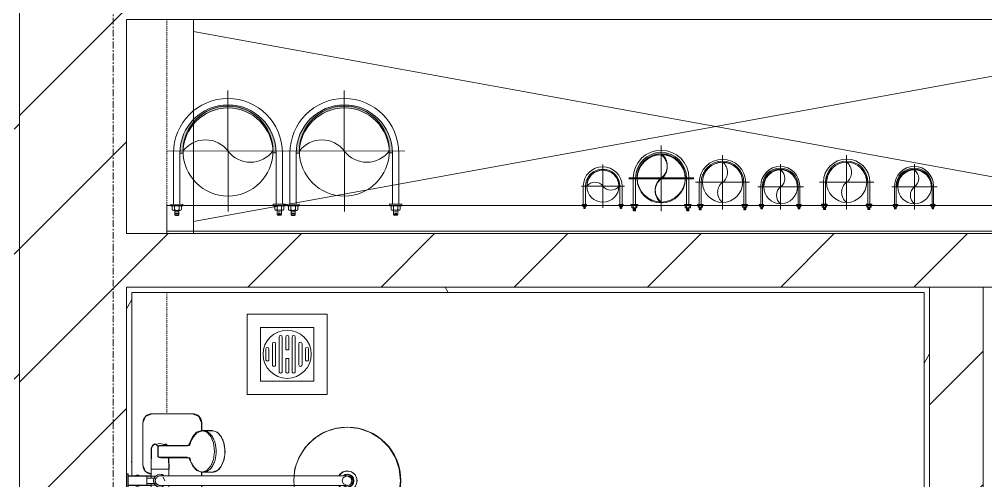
# Model space of a CAD drawing. Header units: millimetres. Extents: x 5359 to 218750, y -16347 to 109893.
# Drawn here: x 83377 to 85183, y 30675 to 31537 of the extents above; entities that cross this region are included whole.
import ezdxf

# ---------------------------------------------------------------- set-up
doc = ezdxf.new("R2010")
doc.units = ezdxf.units.MM
for name, pattern in [('Grid Line', [22.225, 12.7, -3.175, 3.175, -3.175]), ('IMPORT-CENTER _3_', [10.16, 6.35, -1.27, 1.27, -1.27]), ('IMPORT-Overhead', [3.96875, 2.38125, -1.5875])]:
    doc.linetypes.add(name, pattern=pattern)
for name, color, linetype, lineweight in [('0-1', 7, 'Continuous', 5), ('0-2', 9, 'Continuous', 9), ('A-AREA-1', 41, 'IMPORT-Overhead', 9), ('A-WALL-1', 53, 'Continuous', 18), ('A-WALL-2', 9, 'Continuous', 9), ('A-WALL-3', 113, 'Continuous', 18), ('A-WALL-PATT-1', 10, 'Continuous', 9), ('A-WALL-PATT-3', 111, 'Continuous', 9), ('G-IMPT', 8, 'Continuous', 9), ('G-IMPT-1', 8, 'IMPORT-CENTER _3_', 9), ('I-WALL-1', 53, 'Continuous', 18), ('M-EQPM', 50, 'Continuous', 9), ('M-EQPM-1', 9, 'Continuous', 9), ('P-SANR-FIXT', 6, 'Continuous', 9), ('P-SANR-FIXT-1', 9, 'Continuous', 9), ('S-BEAM-1', 9, 'Continuous', 9), ('S-GRID-1', 1, 'Grid Line', 9)]:
    doc.layers.add(name, color=color, linetype=linetype, lineweight=lineweight)
pattern_1 = [(45, (0, 0), (-124.4508, 124.4508), [])]
pattern_2 = [(0, (0, 0), (894.08, 223.52), [73.762, -596.798, 73.762, -596.798, -3576.32]), (0, (0, 0), (894.08, 223.52), [-1341.12, 73.762, -1267.358, 73.762, -596.798, -1564.64]), (0, (0, 0), (894.08, 223.52), [-3352.8, 73.762, -373.278, 73.762, -1043.838]), (120, (335.28, 111.76), (-640.614, 662.536), [73.762, -596.798, 73.762, -4173.118]), (120, (335.28, 111.76), (-640.614, 662.536), [-744.322, -596.798, 73.762, -1267.358, -2235.2]), (120, (335.28, 111.76), (-640.614, 662.536), [-2682.24, 73.762, -596.798, 73.762, -1490.878]), (120, (335.28, 111.76), (-640.614, 662.536), [-3426.562, -373.278, 73.762, -1043.838]), (240, (447.04, 558.8), (-253.466, -886.056), [73.762, -596.798, 73.762, -4173.118]), (240, (447.04, 558.8), (-253.466, -886.056), [-744.322, -596.798, 73.762, -1267.358, -2235.2]), (240, (447.04, 558.8), (-253.466, -886.056), [-2682.24, 73.762, -596.798, 73.762, -1490.878]), (240, (447.04, 558.8), (-253.466, -886.056), [-3426.562, -373.278, 73.762, -1043.838])]

# ---------------------------------------------------------------- blocks, each defined once
blk = doc.blocks.new('NCV_TKTC_KET CAU_rvt-1-TKCS_MB ĐỊNH VỊ CỔNG-HÀNG RÀO')
at = {"layer": 'S-BEAM-1'}
for p, q in [((83702.6, 31350.1), (83702.6, 31536.9)), ((83702.6, 31340.5), (83702.6, 31349.4)), ((83702.6, 31136.9), (83702.6, 31340.5))]:
    blk.add_line(p, q, dxfattribs=at)
blk = doc.blocks.new('93925000_0001 - 93925000_top_dwg_93925000_T-348115-TKCS_MB ĐỊNH VỊ CỔNG-HÀNG RÀO')
at = {"layer": 'P-SANR-FIXT'}
for p, q in [((-29.3, -30.4), (-108, -30.4)), ((29.3, -30.4), (108, -30.4)), ((-125, -47.4), (-125, -123.4)), ((-46.3, -78.4), (-46.3, -46.7)), ((-27.2, -47.1), (-26.1, -47.1)), ((21.5, -45.9), (60.6, -46.7)), ((125, -47.4), (125, -123.4)), ((-9, -412.5), (-9, -62.5)), ((9, -62.5), (9, -412.5)), ((43, -64.7), (43, -117.7)), ((65.8, -117.7), (65.8, -64.7)), ((-27.2, -77.9), (-26.1, -77.9)), ((43, -78.7), (21.5, -79.2)), ((42.7, -117.9), (42.7, -117.9)), ((43.2, -117.6), (43.2, -117.5)), ((65.6, -117.5), (65.6, -117.6)), ((66.1, -117.9), (66.1, -117.9)), ((-108, -140.4), (-9, -140.4)), ((9, -140.4), (16.1, -140.4)), ((15.4, -159.1), (15.8, -143.3)), ((108, -140.4), (92.7, -140.4)), ((93, -143.3), (93.4, -159.1))]:
    blk.add_line(p, q, dxfattribs=at)
at = {"layer": 'P-SANR-FIXT', "flags": 128}
for points in [[(-45.8, -46.1), (-27.2, -46.1), (-27.2, -78.9), (-45.8, -78.9)], [(-26.1, -46), (-26.1, -78.9), (-9, -79)], [(21.5, -47.4), (21.5, -79.1), (9, -79)]]:
    blk.add_lwpolyline(points, dxfattribs=at)
at = {"layer": 'P-SANR-FIXT'}
for centre, radius in [((-36.5, -62.5), 3.95), ((0, -412.5), 100)]:
    blk.add_circle(centre, radius, dxfattribs=at)
for centre, radius, start, end in [((-108, -47.4), 17, 90, 180), ((-29.3, -47.4), 17, 4.7626, 90), ((29.3, -47.4), 17, 90, 175.2374), ((108, -47.4), 17, 360, 90), ((-45.8, -46.6), 0.5, 90, 180), ((0, -62.5), 12, 318.5904, 221.4096), ((0, -62.5), 9, 90, 180.0008), ((0, -62.5), 9, 360, 90), ((59.7, -57.1), 10.5, 38.6491, 85.492), ((45.7, -61.8), 2.59, 155.1929, 175.7071), ((45.9, -61.8), 2.75, 130.8294, 155.1929), ((46.1, -62.1), 3.08, 110.5459, 130.8294), ((54.4, -334.8), 275.9, 88.2683, 91.7343), ((-11.1, -67.1), 76.9, 1.7693, 4.1075), ((65.2, -72.4), 3.46, 323.2522, 79.3541), ((-45.8, -78.4), 0.5, 180, 270), ((-108, -123.4), 17, 180, 270), ((47.7, -153.8), 35.5, 125.4414, 130.0144), ((49.9, -156.8), 39.2, 121.1773, 125.4365), ((50.6, -157.9), 40.5, 119.697, 121.1761), ((51, -158.7), 41.5, 117.0276, 119.7085), ((52.2, -161.1), 44.1, 113.3199, 117.0258), ((51.7, -159.9), 42.8, 109.7779, 113.2977), ((52.5, -162.2), 45.2, 106.1472, 109.7766), ((53.2, -164.5), 47.7, 103.9355, 106.1665), ((39.1, -108.2), 10.4, 284.3956, 285.5116), ((40.8, -114.2), 4.19, 285.5116, 289.9665), ((40.2, -112.5), 6, 289.9665, 292.7061), ((41.4, -115.3), 2.96, 292.7061, 296.5405), ((41.3, -115.1), 3.16, 296.9591, 300.8286), ((41.8, -115.8), 2.26, 300.8286, 305.287), ((42.1, -116.4), 1.64, 305.287, 309.9326), ((42.6, -116.9), 0.906, 309.9326, 315.24), ((66.5, -116.6), 1.39, 229.6335, 235.1234), ((66.3, -116.8), 1.08, 225.1702, 229.6335), ((67.3, -115.4), 2.79, 235.1234, 238.7439), ((67.2, -115.6), 2.6, 238.7439, 243.4573), ((67.8, -114.4), 3.89, 243.9189, 246.8313), ((68.1, -113.8), 4.52, 246.843, 250.4792), ((68.3, -113.2), 5.24, 250.478, 254.0406), ((68.5, -112.7), 5.75, 254.0357, 256.0561), ((55.4, -165.2), 48.4, 73.8659, 76.0481), ((56.2, -162.4), 45.5, 70.241, 73.86), ((57.4, -159.2), 42.1, 66.6693, 70.2637), ((56.5, -161.3), 44.3, 62.9815, 66.6728), ((58, -158.4), 41.1, 60.2783, 62.9855), ((57.7, -158.9), 41.7, 58.8444, 60.2824), ((59.2, -156.4), 38.7, 54.5377, 58.8482), ((60.9, -154), 35.8, 50.0034, 54.5405), ((108, -123.4), 17, 270, 360), ((32.6, -143.6), 16.9, 172.414, 179.1297), ((33.7, -143.7), 17.9, 164.9525, 172.4168), ((35.2, -144.2), 19.5, 157.9614, 164.9563), ((37.1, -144.9), 21.6, 151.4775, 157.9654), ((39.3, -146.1), 24, 145.4892, 151.4815), ((41.5, -147.6), 26.8, 139.9517, 145.4927), ((43.6, -149.4), 29.5, 134.7867, 139.9744), ((46.2, -152), 33.2, 130.0223, 134.7808), ((62.8, -151.7), 32.8, 45.1921, 50.0042), ((65, -149.6), 29.8, 40.0487, 45.1896), ((87.6, -128.4), 1.5, 180, 187.5386), ((87.6, -128.4), 1.5, 258.6057, 270), ((67.2, -147.7), 26.8, 34.5125, 40.0422), ((69.4, -146.2), 24.2, 28.5363, 34.4919), ((73.8, -143.9), 19.2, 21.6374, 28.9183), ((71.2, -145), 22.1, 15.4436, 21.6374), ((76.8, -143.4), 16.2, 7.1859, 15.4436), ((73.9, -143.8), 19.1, 1.2699, 7.1859), ((32.7, -159), 17.3, 181.3198, 222.2619), ((76, -159), 17.4, 317.3098, 358.6393), ((54.2, -123), 60.6, 259.1395, 270.1494), ((54.2, -119.5), 64.1, 270.1494, 280.3637), ((0, -412.5), 18, 120.2491, 59.7509), ((0, -412.5), 12.2, 137.7946, 42.2054), ((0, -412.5), 9, 180, 0)]:
    blk.add_arc(centre, radius, start, end, dxfattribs=at)
for points, degree in [([(-12.9, 0), (-12.9, -1.5), (-12.9, -3)], 2), ([(12.9, 0), (0, 0), (-12.8, 0)], 2), ([(12.8, 0), (12.9, 0), (12.9, 0)], 2), ([(12.9, 0), (12.9, -1.5), (12.9, -3)], 2), ([(-12.9, -3), (0, -3), (12.8, -3)], 2), ([(-12.8, -3), (-12.9, -3), (-12.9, -3)], 2), ([(-8.5, -3.8), (-8.5, -20.9), (-8.5, -38)], 2), ([(8.5, -3.8), (8.5, -20.9), (8.5, -38)], 2), ([(-5, -46), (-15.5, -46), (-26.1, -46)], 2), ([(-8.5, -38), (0, -38), (8.5, -38)], 2), ([(-5, -38), (-5, -44.8), (-5, -51.6)], 2), ([(5, -38), (5, -44.8), (5, -51.6)], 2), ([(5, -46), (13.3, -46), (21.5, -46)], 2), ([(43.2, -61.6), (43.1, -62.2), (43.3, -62.8), (43, -63.5), (43, -64.1), (43, -64.7)], 5), ([(46.1, -59), (45.8, -59), (45.6, -59), (45.4, -59.1), (45.2, -59.1), (45, -59.2)], 5), ([(65.6, -61.6), (65.6, -60.8), (65.5, -60), (64.3, -59), (63.5, -59), (62.7, -59)], 5), ([(42.8, -182.5), (33, -180.6), (24.7, -176.4), (19.9, -170.7)], 3), ([(88.8, -170.8), (83.9, -176.5), (75.6, -180.7), (65.8, -182.5)], 3)]:
    blk.add_open_spline(points, degree=degree, dxfattribs=at)
for points, weights in [([(-9.3, -3), (-8.5, -3), (-8.5, -3.8)], [1, 0.707106775639, 1]), ([(9.3, -3), (8.5, -3), (8.5, -3.8)], [1, 0.707106765177, 1]), ([(21.5, -45.9), (21.5, -45.7), (21.5, -47.4)], [0.874147445041, 0.908470869121, 1]), ([(67.9, -74.4), (66.9, -75.7), (65.8, -76.4)], [1, 0.991614392871, 1]), ([(54.4, -167.3), (15.8, -167.3), (15.8, -143.6)], [1, 0.707106781187, 1]), ([(93, -143.6), (93, -167.3), (54.4, -167.3)], [1, 0.707106781187, 1])]:
    blk.add_rational_spline(points, weights, degree=2, dxfattribs=at)
blk.add_open_spline([(68, -50.6), (68.4, -51.1), (68.6, -51.7), (68.7, -53.5), (68.2, -54.7), (66.1, -57), (64.6, -58.1), (62.7, -59)], degree=3, knots=[0.3623591, 0.3623591, 0.3623591, 0.3623591, 0.4991435, 0.4991435, 0.7494159, 0.7494159, 0.9564651, 0.9564651, 0.9564651, 0.9564651], dxfattribs=at)
blk = doc.blocks.new('93925000_0001 - 93925000_top_dwg-348114-TKCS_MB ĐỊNH VỊ CỔNG-HÀNG RÀO')
blk.add_blockref('93925000_0001 - 93925000_top_dwg_93925000_T-348115-TKCS_MB ĐỊNH VỊ CỔNG-HÀNG RÀO', (0, 0))
blk = doc.blocks.new('93925000_0001 - 93925000_3D_low_dwg-348120-TKCS_MB ĐỊNH VỊ CỔNG-HÀNG RÀO')
at = {"layer": 'P-SANR-FIXT'}
for p, q in [((-13, 0.4), (-12.1, 0.4)), ((-13, 0.4), (-11.6, 0.4)), ((-13, 0.4), (-12.1, 0.4)), ((-13, 0.4), (-11.6, 0.4)), ((-13, -2.4), (-13, 0.4)), ((-13, -2.4), (-13, 0.4)), ((-12.1, 0.4), (-9.1, 0.4)), ((-12.1, 0.4), (-9.1, 0.4)), ((-8, 0.4), (-11.6, 0.4)), ((-8, 0.4), (-11.6, 0.4)), ((-9.1, 0.4), (-5, 0.4)), ((-9.1, 0.4), (-5, 0.4)), ((-2.7, 0.4), (-8, 0.4)), ((-2.7, 0.4), (-8, 0.4)), ((-5, 0.4), (0, 0.4)), ((-5, 0.4), (0, 0.4)), ((2.9, 0.4), (-2.7, 0.4)), ((2.9, 0.4), (-2.7, 0.4)), ((0, 0.4), (5.1, 0.4)), ((0, 0.4), (5.1, 0.4)), ((8.2, 0.4), (2.9, 0.4)), ((8.2, 0.4), (2.9, 0.4)), ((5.1, 0.4), (9, 0.4)), ((5.1, 0.4), (9, 0.4)), ((11.6, 0.4), (8.2, 0.4)), ((11.6, 0.4), (8.2, 0.4)), ((9, 0.4), (12, 0.4)), ((9, 0.4), (12, 0.4)), ((13, 0.4), (11.6, 0.4)), ((13, 0.4), (11.6, 0.4)), ((12, 0.4), (13, 0.4)), ((12, 0.4), (13, 0.4)), ((13, -2.4), (13, 0.4)), ((13, -2.4), (13, 0.4)), ((-12.1, -2.4), (-13, -2.4)), ((-13, -2.4), (-11.6, -2.4)), ((-12.1, -2.4), (-13, -2.4)), ((-13, -2.4), (-11.6, -2.4)), ((-9.1, -2.4), (-12.1, -2.4)), ((-9.1, -2.4), (-12.1, -2.4)), ((-11.6, -2.4), (-8.5, -2.4)), ((-11.6, -2.4), (-8.9, -2.4)), ((-11.1, -20.1), (-8.9, -14.6)), ((-5, -2.4), (-9.1, -2.4)), ((-8.9, -45.6), (-8.9, -2.4)), ((-6.1, -2.4), (-8.5, -2.4)), ((-8.5, -53.6), (-8.5, -2.4)), ((-0.3, -2.4), (-6.1, -2.4)), ((0, -2.4), (-5, -2.4)), ((-0.3, -2.4), (6.1, -2.4)), ((5.1, -2.4), (0, -2.4)), ((5.1, -2.4), (9, -2.4)), ((6.1, -2.4), (8.5, -2.4)), ((11.6, -2.4), (8.5, -2.4)), ((8.5, -2.4), (8.5, -53.6)), ((8.9, -2.4), (8.9, -45.6)), ((11.6, -2.4), (8.9, -2.4)), ((11.1, -20.1), (8.9, -15)), ((9, -2.4), (12, -2.4)), ((9, -2.4), (12, -2.4)), ((13, -2.4), (11.6, -2.4)), ((13, -2.4), (11.6, -2.4)), ((12, -2.4), (13, -2.4)), ((12, -2.4), (13, -2.4)), ((-125, -47), (-120, -35)), ((-120, -35), (-125, -47)), ((-120, -35), (-108, -30)), ((-108, -30), (-120, -35)), ((-108, -30), (-29.2, -30)), ((-29.2, -30), (-108, -30)), ((-29.2, -30), (-17.2, -35)), ((-17.2, -35), (-29.2, -30)), ((-17.2, -35), (-12.8, -45.6)), ((-12.8, -45.6), (-17.2, -35)), ((-8.9, -25.2), (-11.1, -20.1)), ((8.9, -25.6), (11.1, -20.1)), ((17.2, -35), (12.8, -45.6)), ((12.8, -45.6), (17.2, -35)), ((17.2, -35), (29.2, -30)), ((17.2, -35), (29.2, -30)), ((29.2, -30), (108, -30)), ((108, -30), (29.2, -30)), ((108, -30), (120, -35)), ((120, -35), (108, -30)), ((120, -35), (125, -47)), ((125, -47), (120, -35)), ((-125, -123), (-125, -47)), ((-125, -47), (-125, -123)), ((-46.3, -45.7), (-27.2, -45.6)), ((-46.3, -46.9), (-46.3, -45.7)), ((-46.3, -45.7), (-46.3, -46.9)), ((-46.3, -50.5), (-46.3, -46.9)), ((-46.3, -50.5), (-46.3, -56.1)), ((-27.2, -46.8), (-27.2, -45.6)), ((-27.2, -45.6), (-27.2, -46.8)), ((-27.2, -46.8), (-27.2, -50.4)), ((-27.2, -56), (-27.2, -50.4)), ((-26.1, -46.8), (-26.1, -45.6)), ((-8.5, -45.6), (-26.1, -45.6)), ((-26.1, -46.8), (-26.1, -50.4)), ((-26.1, -56), (-26.1, -50.4)), ((-8.5, -53.6), (-11.2, -57.7)), ((-8.5, -53.6), (-11.2, -57.7)), ((-4.4, -50.9), (-8.5, -53.6)), ((-4.4, -50.9), (-8.5, -53.6)), ((0, -53.1), (-5.4, -54.9)), ((-4.6, -51), (-4.4, -50.9)), ((0, -50.1), (-4.4, -50.9)), ((4.4, -50.9), (0, -50.1)), ((4.4, -50.9), (4.6, -51)), ((4.4, -50.9), (8.5, -53.6)), ((4.4, -50.9), (8.5, -53.6)), ((21.5, -45.6), (8.5, -45.6)), ((11.1, -57.5), (8.5, -53.6)), ((11.2, -57.7), (8.5, -53.6)), ((11.2, -57.7), (8.5, -53.6)), ((21.5, -45.6), (60.6, -46.1)), ((21.5, -46.8), (21.5, -45.6)), ((21.5, -46.8), (21.5, -50.4)), ((21.5, -56), (21.5, -50.4)), ((60.6, -46.1), (66.7, -50.3)), ((66.7, -50.3), (69.5, -62.1)), ((125, -47), (125, -123)), ((125, -123), (125, -47)), ((-46.3, -56.1), (-46.3, -62.1)), ((-46.3, -68.1), (-46.3, -62.1)), ((-46.3, -73.7), (-46.3, -68.1)), ((-40.5, -62.1), (-39.4, -59.4)), ((-40.5, -62.1), (-39.3, -64.9)), ((-36.6, -58.1), (-39.4, -59.4)), ((-36.5, -66.1), (-39.3, -64.9)), ((-36.6, -58.1), (-33.6, -59.3)), ((-33.6, -64.8), (-36.5, -66.1)), ((-33.6, -59.3), (-32.5, -62.1)), ((-33.6, -64.8), (-32.5, -62.1)), ((-27.2, -62.1), (-27.2, -56)), ((-27.2, -68.2), (-27.2, -62.1)), ((-27.2, -73.8), (-27.2, -68.2)), ((-26.1, -62.1), (-26.1, -56)), ((-26.1, -68.2), (-26.1, -62.1)), ((-26.1, -73.8), (-26.1, -68.2)), ((-11.1, -57.5), (-12, -62.1)), ((-11.2, -57.7), (-12, -62.1)), ((-12, -62.1), (-11.2, -66.5)), ((-12, -62.1), (-11.2, -66.5)), ((-11.1, -57.5), (-11.2, -57.7)), ((-11.1, -66.7), (-11.2, -66.5)), ((-11.2, -66.5), (-9, -69.8)), ((-11.1, -66.7), (-9, -69.9)), ((-5.4, -54.9), (-9, -62.1)), ((-9, -62.1), (-9, -66.3)), ((-9, -79.5), (-9, -66.3)), ((-5.4, -54.9), (-6.9, -57.9)), ((6.4, -68.5), (0, -71.1)), ((9, -62.1), (6.4, -55.7)), ((9, -62.1), (9, -66.5)), ((9, -79.6), (9, -66.5)), ((9, -69.8), (11.2, -66.5)), ((9, -69.8), (11.2, -66.5)), ((9, -69.8), (11.1, -66.7)), ((11.1, -57.5), (11.2, -57.7)), ((11.1, -66.7), (12, -62.1)), ((11.1, -66.7), (11.2, -66.5)), ((12, -62.1), (11.2, -57.7)), ((12, -62.1), (11.2, -57.7)), ((11.2, -66.5), (12, -62.1)), ((21.5, -62.1), (21.5, -56)), ((21.5, -68.2), (21.5, -62.1)), ((21.5, -73.8), (21.5, -68.2)), ((43.3, -68.3), (43.8, -62.2)), ((44.3, -58.6), (44.2, -112.9)), ((65.4, -58.6), (44.3, -58.6)), ((65.4, -58.6), (65.4, -112.9)), ((66.3, -68.3), (65.8, -61.6)), ((66.7, -73.9), (69.5, -62.1)), ((-46.3, -77.3), (-46.3, -73.7)), ((-46.3, -78.5), (-46.3, -77.3)), ((-46.3, -78.5), (-46.3, -77.3)), ((-46.3, -78.5), (-27.2, -78.6)), ((-27.2, -77.4), (-27.2, -73.8)), ((-27.2, -77.4), (-27.2, -78.6)), ((-27.2, -78.6), (-27.2, -77.4)), ((-26.1, -77.4), (-26.1, -73.8)), ((-26.1, -78.6), (-26.1, -77.4)), ((-26.1, -78.6), (-9, -78.6)), ((-9, -79.5), (-9, -94.5)), ((9, -78.6), (21.5, -78.6)), ((9, -79.6), (9, -94.6)), ((21.5, -77.4), (21.5, -73.8)), ((21.5, -78.6), (21.5, -77.4)), ((21.5, -78.6), (44.3, -78.3)), ((-9, -94.5), (-9, -122.1)), ((9, -94.6), (9, -122.1)), ((-120, -135), (-125, -123)), ((-125, -123), (-120, -135)), ((-9, -122.1), (-9, -352.1)), ((9, -352.1), (9, -122.1)), ((27.2, -123.6), (19, -131.1)), ((42.7, -116.4), (27.2, -123.6)), ((44.2, -112.9), (42.7, -116.4)), ((65.4, -112.9), (67, -116.4)), ((67, -116.4), (82.2, -123.4)), ((82.2, -123.4), (90.4, -130.7)), ((125, -123), (120, -135)), ((120, -135), (125, -123)), ((-108, -140), (-120, -135)), ((-120, -135), (-108, -140)), ((-8.8, -140), (-108, -140)), ((-108, -140), (-8.8, -140)), ((16.1, -140), (8.8, -140)), ((8.8, -140), (16.1, -140)), ((16, -140.4), (19, -131.1)), ((16, -140.4), (16, -160.1)), ((19.3, -150.1), (16, -140.4)), ((90.4, -130.7), (93.7, -140.4)), ((90.7, -149.6), (93.7, -140.4)), ((108, -140), (93.6, -140)), ((93.6, -140), (108, -140)), ((93.7, -140.4), (93.7, -160.1)), ((108, -140), (120, -135)), ((108, -140), (120, -135)), ((16, -160.1), (18.8, -169)), ((19.3, -169.7), (16, -160.1)), ((27.5, -157.3), (19.3, -150.1)), ((27.5, -157.3), (39.8, -162.4)), ((39.8, -162.4), (54.8, -164.2)), ((70.6, -162.2), (54.8, -164.2)), ((70.6, -162.2), (82.5, -157.2)), ((90.7, -149.6), (82.5, -157.2)), ((93.7, -160.1), (90.7, -169.3)), ((25.5, -175.3), (19.3, -169.7)), ((39.8, -182), (27.5, -177)), ((82.5, -176.8), (70.6, -181.9)), ((82.2, -177), (79.6, -178.1)), ((90.7, -169.3), (82.5, -176.8)), ((39.6, -182), (54.8, -183.9)), ((39.8, -182), (54.8, -183.9)), ((54.8, -183.9), (70.6, -181.9)), ((54.8, -183.9), (69.3, -182.2)), ((-42.5, -321.4), (-61.8, -333.3)), ((-21.4, -314.2), (-42.5, -321.4)), ((-9, -312.8), (-21.4, -314.2)), ((22.5, -314.4), (9, -312.9)), ((43, -321.6), (22.5, -314.4)), ((61.9, -333.3), (43, -321.6)), ((-61.8, -333.3), (-77.7, -348.9)), ((78.8, -350.3), (61.9, -333.3)), ((-77.7, -348.9), (-89.8, -367.9)), ((-9, -374.4), (-9, -352.1)), ((9, -374.3), (9, -352.1)), ((90.5, -369.3), (78.8, -350.3)), ((-89.8, -367.9), (-97.3, -388.9)), ((-9, -394.7), (-9, -374.4)), ((9, -394.5), (9, -374.3)), ((97.6, -390.1), (90.5, -369.3)), ((-97.3, -388.9), (-100, -411.9)), ((-9, -396.3), (-11.8, -397.7)), ((-9, -394.7), (-9, -407.6)), ((9, -394.5), (9, -407.4)), ((11.7, -397.6), (9, -396.3)), ((100, -411.9), (97.6, -390.1)), ((-100, -411.9), (-97.6, -433.8)), ((-16.7, -404), (-18.5, -411.9)), ((-18.5, -411.9), (-18.5, -411.9)), ((-18.5, -411.9), (-16.5, -420.1)), ((-11.8, -397.7), (-16.7, -404)), ((-12, -411.9), (-9, -404.4)), ((-8.3, -420.6), (-12, -411.9)), ((-5.4, -404.7), (-9, -411.9)), ((-9, -407.6), (-9, -411.9)), ((-9, -411.9), (-9, -411.9)), ((-5.4, -404.7), (-6.3, -405.5)), ((-5.4, -404.7), (0, -402.9)), ((5.4, -404.7), (0, -402.9)), ((9, -411.9), (5.4, -404.7)), ((5.4, -404.7), (6.2, -405.4)), ((5.4, -419.1), (9, -411.6)), ((5.4, -419.1), (9, -411.9)), ((8.7, -420.2), (12, -411.9)), ((12, -411.9), (9, -404.9)), ((9, -411.9), (9, -407.4)), ((9, -411.6), (9, -411.9)), ((11.7, -397.6), (16.7, -403.7)), ((11.7, -397.6), (16.7, -403.7)), ((18.5, -411.9), (16.5, -420.1)), ((16.7, -403.7), (18.5, -411.9)), ((16.7, -403.7), (18.5, -411.9)), ((18.5, -411.9), (18.5, -411.9)), ((100, -411.9), (97.5, -433.9)), ((-16.5, -420.1), (-11.3, -426.5)), ((-11.3, -426.5), (-3.9, -430)), ((0, -423.9), (-8.3, -420.6)), ((-5.4, -419.1), (-6.2, -418.4)), ((0, -420.9), (-5.4, -419.1)), ((0, -420.9), (-5.4, -419.1)), ((-3.9, -430), (4.1, -429.9)), ((5.4, -419.1), (0, -420.9)), ((5.4, -419.1), (0, -420.9)), ((8.7, -420.2), (0, -423.9)), ((4.1, -429.9), (11.7, -426.2)), ((6.2, -418.4), (5.4, -419.1)), ((16.5, -420.1), (11.7, -426.2)), ((-97.6, -433.8), (-90.5, -454.4)), ((89.8, -455.8), (97.5, -433.9)), ((-90.5, -454.4), (-78.4, -473.9)), ((78, -474.5), (89.8, -455.8)), ((-78.4, -473.9), (-62.2, -490.2)), ((61.9, -490.4), (78, -474.5)), ((-62.2, -490.2), (-43.5, -501.9)), ((-43.5, -501.9), (-22.2, -509.4)), ((22.1, -509.4), (42.9, -502.2)), ((42.9, -502.2), (61.9, -490.4)), ((-22.2, -509.4), (-0.1, -511.9)), ((-0.1, -511.9), (22.1, -509.4))]:
    blk.add_line(p, q, dxfattribs=at)
blk = doc.blocks.new('93925000_0001 - FMM 93925000-348244-TKCS_MB ĐỊNH VỊ CỔNG-HÀNG RÀO')
for name in ['93925000_0001 - 93925000_3D_low_dwg-348120-TKCS_MB ĐỊNH VỊ CỔNG-HÀNG RÀO', '93925000_0001 - 93925000_top_dwg-348114-TKCS_MB ĐỊNH VỊ CỔNG-HÀNG RÀO']:
    blk.add_blockref(name, (0, 0))
blk = doc.blocks.new('THU NUOC - THU NUOC-V23-TKCS_MB ĐỊNH VỊ CỔNG-HÀNG RÀO')
at = {"layer": 'M-EQPM-1'}
for p, q in [((-66.3, -70.6), (-66.3, 79.4)), ((-66.3, 79.4), (83.7, 79.4)), ((83.7, 79.4), (83.7, -70.6)), ((58.7, 54.4), (-41.3, 54.4)), ((-41.3, 54.4), (-41.3, -45.6)), ((58.7, -45.6), (58.7, 54.4)), ((-1.1, 44.5), (18.5, 44.5)), ((18.5, 38.5), (-1.1, 38.5)), ((-23.3, 19.6), (40.9, 19.6)), ((-11, 32.1), (28.5, 32.1)), ((28.5, 26.1), (-11, 26.1)), ((40.9, 13.6), (-23.3, 13.6)), ((-23.3, 7.2), (0.7, 7.2)), ((0.7, 1.2), (-23.3, 1.2)), ((0.7, 7.2), (0.7, 1.2)), ((16.7, 1.2), (16.7, 7.2)), ((16.7, 7.2), (40.9, 7.2)), ((40.9, 1.2), (16.7, 1.2)), ((-23.3, -4.8), (40.9, -4.8)), ((40.9, -10.8), (-23.3, -10.8)), ((-11, -17.3), (28.5, -17.3)), ((28.5, -23.3), (-11, -23.3)), ((-1.1, -29.6), (18.5, -29.6)), ((18.5, -35.6), (-1.1, -35.6)), ((-41.3, -45.6), (58.7, -45.6)), ((83.7, -70.6), (-66.3, -70.6))]:
    blk.add_line(p, q, dxfattribs=at)
for centre, radius, start, end in [((8.7, 4.4), 45, 0, 180), ((8.7, 4.4), 45, 360, 180), ((-1.1, 41.5), 3, 90, 270), ((18.5, 41.5), 3, 270, 90), ((-23.3, 16.6), 3, 90, 270), ((-11, 29.1), 3, 90, 270), ((28.5, 29.1), 3, 270, 90), ((40.9, 16.6), 3, 270, 90), ((8.7, 4.4), 45, 180, 0), ((8.7, 4.4), 45, 180, 360), ((-23.3, 4.2), 3, 90, 270), ((40.9, 4.2), 3, 270, 90), ((-23.3, -7.8), 3, 90, 270), ((-11, -20.3), 3, 90, 270), ((28.5, -20.3), 3, 270, 90), ((40.9, -7.8), 3, 270, 90), ((-1.1, -32.6), 3, 90, 270), ((18.5, -32.6), 3, 270, 90)]:
    blk.add_arc(centre, radius, start, end, dxfattribs=at)
blk = doc.blocks.new('NCV_TKTC_TANG 1_rvt-1-TKCS_MB ĐỊNH VỊ CỔNG-HÀNG RÀO')
at = {"layer": 'A-WALL-PATT-1'}
h = blk.add_hatch(dxfattribs=at)
h.set_pattern_fill('FP_4', color=256, style=0, pattern_type=2)
h.set_pattern_definition(pattern_2)
h.paths.add_polyline_path([(85067.6, 31026.9), (85077.6, 31026.9), (85077.6, 31036.9), (83577.6, 31036.9), (83577.6, 31026.9), (84642.2, 31026.9)])
h = blk.add_hatch(dxfattribs=at)
h.set_pattern_fill('FP_2', color=256, style=0, pattern_type=2)
h.set_pattern_definition(pattern_1)
h.paths.add_polyline_path([(85177.6, 28636.9), (85177.6, 28736.9), (85077.6, 28736.9), (85077.6, 28636.9)])
h.paths.add_polyline_path([(85077.6, 29536.9), (85177.6, 29536.9), (85177.6, 31036.9), (85077.6, 31036.9), (85077.6, 30006.5)])
h = blk.add_hatch(dxfattribs=at)
h.set_pattern_fill('FP_4', color=256, style=0, pattern_type=2)
h.set_pattern_definition(pattern_2)
h.paths.add_polyline_path([(83587.6, 28636.9), (83587, 28770.2), (83577.6, 28771.2), (83577.6, 28636.9)])
h.paths.add_polyline_path([(83577.6, 29168), (83587.6, 29169), (83587.6, 30666.4), (83579.9, 30668.9), (83580, 30684.3), (83587.6, 30684.6), (83587.6, 31026.9), (83577.6, 31026.9), (83577.6, 29188.2)])
h = blk.add_hatch(dxfattribs=at)
h.set_pattern_fill('FP_4', color=256, style=0, pattern_type=2)
h.set_pattern_definition(pattern_2)
h.paths.add_polyline_path([(85067.6, 28646.9), (85077.6, 28646.9), (85077.6, 28736.9), (85067.6, 28736.9), (85067.6, 28728.9)])
h.paths.add_polyline_path([(85077.6, 29536.9), (85077.6, 31026.9), (85067.6, 31026.9), (85067.6, 29536.9)])
at = {"layer": 'A-WALL-1'}
for p, q in [((85177.6, 31036.9), (85077.6, 31036.9)), ((85077.6, 31036.9), (85077.6, 31026.9))]:
    blk.add_line(p, q, dxfattribs=at)
at = {"layer": 'A-WALL-2'}
for p, q in [((85177.6, 29536.9), (85177.6, 31036.9)), ((85077.6, 31026.9), (85077.6, 29536.9)), ((85077.6, 29536.9), (85077.6, 31026.9))]:
    blk.add_line(p, q, dxfattribs=at)
at = {"layer": 'I-WALL-1'}
for p, q in [((85077.6, 31036.9), (83577.6, 31036.9)), ((83577.6, 31036.9), (83577.6, 31026.9)), ((85077.6, 31026.9), (85077.6, 31036.9)), ((83577.6, 31026.9), (83577.6, 29168)), ((83587.6, 31026.9), (85067.6, 31026.9)), ((83587.6, 30684.6), (83587.6, 31026.9)), ((85067.6, 31026.9), (85067.6, 29536.9))]:
    blk.add_line(p, q, dxfattribs=at)
at = {"layer": 'M-EQPM-1', "rotation": 90.0000000000001}
blk.add_blockref('THU NUOC - THU NUOC-V23-TKCS_MB ĐỊNH VỊ CỔNG-HÀNG RÀO', (83882, 30902.8), dxfattribs=at)
at = {"layer": 'P-SANR-FIXT-1', "rotation": 90}
blk.add_blockref('93925000_0001 - FMM 93925000-348244-TKCS_MB ĐỊNH VỊ CỔNG-HÀNG RÀO', (83577.6, 30675.4), dxfattribs=at)
blk = doc.blocks.new('TKTC_XREF_251221_MB TANG 1 - TKTC_XREF_260130_MB TANG 1_dwg_CUM U_DN100-4202112-TKCS_MB ĐỊNH VỊ CỔNG-HÀNG RÀO')
at = {"layer": 'G-IMPT'}
blk.add_hatch(color=256, dxfattribs=at).paths.add_polyline_path([(0, 61), (0, 57), (14.8, 55.1), (28.5, 49.4), (40.3, 40.3), (49.4, 28.5), (55.1, 14.8), (57, 0), (55.1, -14.8), (49.4, -28.5), (40.3, -40.3), (28.5, -49.4), (14.8, -55.1), (0, -57), (0, -61), (15.8, -58.9), (30.5, -52.8), (43.1, -43.1), (52.8, -30.5), (58.9, -15.8), (61, 0), (58.9, 15.8), (52.8, 30.5), (43.1, 43.1), (30.5, 52.8), (15.8, 58.9)])
for p, q in [((-79.1, 66.6), (-79.1, 63.4)), ((-76.6, 66.6), (-76.6, 63.4)), ((-74.6, 66.6), (-74.6, 63.4)), ((-72.7, 69.3), (-72.7, 60.7)), ((-66.9, 67.9), (-71.7, 67.9)), ((-66.9, 62.1), (-71.7, 62.1)), ((-65, 69), (0, 69)), ((-72.7, -60.7), (-72.7, -69.3)), ((-79.1, -63.4), (-79.1, -66.6)), ((-76.6, -63.4), (-76.6, -66.6)), ((-74.6, -63.4), (-74.6, -66.6)), ((-66.9, -62.1), (-71.7, -62.1)), ((-66.9, -67.9), (-71.7, -67.9)), ((-65, -69), (0, -69))]:
    blk.add_line(p, q, dxfattribs=at)
at = {"layer": 'G-IMPT', "flags": 128}
for points in [[(-72.7, 67.6), (-78.1, 67.6), (-78.1, 62.4), (-72.7, 62.4)], [(-71.7, 59.2), (-66.9, 59.2), (-66.9, 70.8), (-71.7, 70.8)], [(-66.9, 70.8), (-66.9, 72.7), (-65, 72.7), (-65, 57.3), (-66.9, 57.3), (-66.9, 59.2)], [(-65, 61), (0, 61), (0, 57)], [(-71.7, -70.8), (-66.9, -70.8), (-66.9, -59.2), (-71.7, -59.2)], [(-66.9, -59.2), (-66.9, -57.3), (-65, -57.3), (-65, -72.7), (-66.9, -72.7), (-66.9, -70.8)], [(-65, -61), (0, -61), (0, -57)], [(-72.7, -62.4), (-78.1, -62.4), (-78.1, -67.6), (-72.7, -67.6)]]:
    blk.add_lwpolyline(points, dxfattribs=at)
at = {"layer": 'G-IMPT'}
for centre, radius, start, end in [((-78.1, 66.6), 0.96, 90, 180), ((-78.1, 63.4), 0.96, 180, 270), ((-71.1, 69.3), 1.56, 112.6199, 247.3801), ((-67.9, 65), 4.8, 143.1301, 216.8699), ((-71.1, 60.7), 1.56, 112.6199, 247.3801), ((0, 0), 69, 270, 90), ((0, 0), 61, 270, 90), ((0, 0), 57, 270, 90), ((-71.1, -60.7), 1.56, 112.6199, 247.3801), ((-78.1, -63.4), 0.96, 90, 180), ((-78.1, -66.6), 0.96, 180, 270), ((-67.9, -65), 4.8, 143.1301, 216.8699), ((-71.1, -69.3), 1.56, 112.6199, 247.3801)]:
    blk.add_arc(centre, radius, start, end, dxfattribs=at)
blk = doc.blocks.new('TKTC_XREF_251221_MB TANG 1 - TKTC_XREF_260130_MB TANG 1_dwg_$cc-4202116-TKCS_MB ĐỊNH VỊ CỔNG-HÀNG RÀO')
at = {"layer": 'G-IMPT'}
blk.add_circle((0, 0), 0.5, dxfattribs=at)
for centre, radius, start, end in [((0, 0), 0.5, 90, 270), ((0.188, 0.25), 0.313, 126.8699, 233.1301), ((-0.188, -0.25), 0.313, 306.8699, 53.1301)]:
    blk.add_arc(centre, radius, start, end, dxfattribs=at)
at = {"layer": 'G-IMPT-1'}
for p, q in [((0, -0.673), (0, 0.673)), ((-0.673, 0), (0.673, 0))]:
    blk.add_line(p, q, dxfattribs=at)
blk = doc.blocks.new('TKTC_XREF_251221_MB TANG 1 - TKTC_XREF_260130_MB TANG 1_dwg_CUM U_DN150-4202127-TKCS_MB ĐỊNH VỊ CỔNG-HÀNG RÀO')
at = {"layer": 'G-IMPT'}
blk.add_hatch(color=256, dxfattribs=at).paths.add_polyline_path([(445976.8, 374014), (445999.8, 374010.9), (446021.3, 374002), (446039.7, 373987.9), (446053.8, 373969.5), (446062.7, 373948), (446065.8, 373925), (446062.7, 373901.9), (446053.8, 373880.5), (446039.7, 373862), (446021.3, 373847.9), (445999.8, 373839), (445976.8, 373836), (445976.8, 373841), (445998.5, 373843.8), (446018.8, 373852.2), (446036.2, 373865.6), (446049.5, 373883), (446057.9, 373903.2), (446060.8, 373925), (446057.9, 373946.7), (446049.5, 373967), (446036.2, 373984.4), (446018.8, 373997.7), (445998.5, 374006.1), (445976.8, 374009)])
for p, q in [((445862.8, 374015.5), (445862.8, 374020.5)), ((445866.7, 374015.5), (445866.7, 374020.5)), ((445869.7, 374015.5), (445869.7, 374020.5)), ((445872.8, 374011.2), (445872.8, 374024.7)), ((445881.8, 374022.5), (445874.3, 374022.5)), ((445884.8, 374022), (445976.8, 374022)), ((445881.8, 374013.5), (445874.3, 374013.5)), ((445862.8, 373834.5), (445862.8, 373829.5)), ((445866.7, 373834.5), (445866.7, 373829.5)), ((445869.7, 373834.5), (445869.7, 373829.5)), ((445872.8, 373838.7), (445872.8, 373825.2)), ((445881.8, 373836.5), (445874.3, 373836.5)), ((445881.8, 373827.5), (445874.3, 373827.5)), ((445884.8, 373828), (445976.8, 373828))]:
    blk.add_line(p, q, dxfattribs=at)
at = {"layer": 'G-IMPT', "flags": 128}
for points in [[(445872.8, 374014), (445864.3, 374014), (445864.3, 374022), (445872.8, 374022)], [(445874.3, 374027), (445881.8, 374027), (445881.8, 374009), (445874.3, 374009)], [(445881.8, 374009), (445881.8, 374006), (445884.8, 374006), (445884.8, 374030), (445881.8, 374030), (445881.8, 374027)], [(445884.8, 374014), (445976.8, 374014), (445976.8, 374009)], [(445872.8, 373836), (445864.3, 373836), (445864.3, 373828), (445872.8, 373828)], [(445874.3, 373823), (445881.8, 373823), (445881.8, 373841), (445874.3, 373841)], [(445881.8, 373841), (445881.8, 373844), (445884.8, 373844), (445884.8, 373820), (445881.8, 373820), (445881.8, 373823)], [(445884.8, 373836), (445976.8, 373836), (445976.8, 373841)]]:
    blk.add_lwpolyline(points, dxfattribs=at)
at = {"layer": 'G-IMPT'}
for centre, radius, start, end in [((445864.3, 374020.5), 1.5, 90, 180), ((445875.2, 374024.7), 2.44, 112.6199, 247.3801), ((445880.3, 374018), 7.5, 143.1301, 216.8699), ((445976.8, 373925), 97, 270, 90), ((445864.3, 374015.5), 1.5, 180, 270), ((445875.2, 374011.2), 2.44, 112.6199, 247.3801), ((445976.8, 373925), 89, 270, 90), ((445976.8, 373925), 84, 270, 90), ((445864.3, 373834.5), 1.5, 90, 180), ((445864.3, 373829.5), 1.5, 180, 270), ((445875.2, 373838.7), 2.44, 112.6199, 247.3801), ((445880.3, 373832), 7.5, 143.1301, 216.8699), ((445875.2, 373825.2), 2.44, 112.6199, 247.3801)]:
    blk.add_arc(centre, radius, start, end, dxfattribs=at)
blk = doc.blocks.new('TKTC_XREF_251221_MB TANG 1 - TKTC_XREF_260130_MB TANG 1_dwg_CUM U_DN150-V213-TKCS_MB ĐỊNH VỊ CỔNG-HÀNG RÀO')
at = {"layer": 'G-IMPT'}
for p, q in [((445862.8, 374015.5), (445862.8, 374020.5)), ((445866.7, 374015.5), (445866.7, 374020.5)), ((445869.7, 374015.5), (445869.7, 374020.5)), ((445872.8, 374011.2), (445872.8, 374024.7)), ((445881.8, 374022.5), (445874.3, 374022.5)), ((445881.8, 374013.5), (445874.3, 374013.5)), ((445884.8, 374022), (445976.8, 374022)), ((445862.8, 373834.5), (445862.8, 373829.5)), ((445866.7, 373834.5), (445866.7, 373829.5)), ((445869.7, 373834.5), (445869.7, 373829.5)), ((445872.8, 373838.7), (445872.8, 373825.2)), ((445881.8, 373836.5), (445874.3, 373836.5)), ((445881.8, 373827.5), (445874.3, 373827.5)), ((445884.8, 373828), (445976.8, 373828))]:
    blk.add_line(p, q, dxfattribs=at)
at = {"layer": 'G-IMPT', "flags": 128}
for points in [[(445872.8, 374014), (445864.3, 374014), (445864.3, 374022), (445872.8, 374022)], [(445874.3, 374027), (445881.8, 374027), (445881.8, 374009), (445874.3, 374009)], [(445881.8, 374009), (445881.8, 374006), (445884.8, 374006), (445884.8, 374030), (445881.8, 374030), (445881.8, 374027)], [(445884.8, 374014), (445976.8, 374014), (445976.8, 374009)], [(445872.8, 373836), (445864.3, 373836), (445864.3, 373828), (445872.8, 373828)], [(445874.3, 373823), (445881.8, 373823), (445881.8, 373841), (445874.3, 373841)], [(445881.8, 373841), (445881.8, 373844), (445884.8, 373844), (445884.8, 373820), (445881.8, 373820), (445881.8, 373823)], [(445884.8, 373836), (445976.8, 373836), (445976.8, 373841)]]:
    blk.add_lwpolyline(points, dxfattribs=at)
at = {"layer": 'G-IMPT'}
for centre, radius, start, end in [((445864.3, 374020.5), 1.5, 90, 180), ((445864.3, 374015.5), 1.5, 180, 270), ((445875.2, 374024.7), 2.44, 112.6199, 247.3801), ((445880.3, 374018), 7.5, 143.1301, 216.8699), ((445875.2, 374011.2), 2.44, 112.6199, 247.3801), ((445976.8, 373925), 97, 270, 90), ((445976.8, 373925), 89, 270, 90), ((445976.8, 373925), 84, 270, 90), ((445864.3, 373834.5), 1.5, 90, 180), ((445875.2, 373838.7), 2.44, 112.6199, 247.3801), ((445880.3, 373832), 7.5, 143.1301, 216.8699), ((445864.3, 373829.5), 1.5, 180, 270), ((445875.2, 373825.2), 2.44, 112.6199, 247.3801)]:
    blk.add_arc(centre, radius, start, end, dxfattribs=at)
blk = doc.blocks.new('TKTC_XREF_251221_MB TANG 1 - TKTC_XREF_260130_MB TANG 1_dwg_CUM U_DN100-V214-TKCS_MB ĐỊNH VỊ CỔNG-HÀNG RÀO')
at = {"layer": 'G-IMPT'}
for p, q in [((-72.7, 69.3), (-72.7, 60.7)), ((-65, 69), (0, 69)), ((-79.1, 66.6), (-79.1, 63.4)), ((-76.6, 66.6), (-76.6, 63.4)), ((-74.6, 66.6), (-74.6, 63.4)), ((-66.9, 67.9), (-71.7, 67.9)), ((-66.9, 62.1), (-71.7, 62.1)), ((-79.1, -63.4), (-79.1, -66.6)), ((-76.6, -63.4), (-76.6, -66.6)), ((-74.6, -63.4), (-74.6, -66.6)), ((-72.7, -60.7), (-72.7, -69.3)), ((-66.9, -62.1), (-71.7, -62.1)), ((-66.9, -67.9), (-71.7, -67.9)), ((-65, -69), (0, -69))]:
    blk.add_line(p, q, dxfattribs=at)
at = {"layer": 'G-IMPT', "flags": 128}
for points in [[(-71.7, 59.2), (-66.9, 59.2), (-66.9, 70.8), (-71.7, 70.8)], [(-66.9, 70.8), (-66.9, 72.7), (-65, 72.7), (-65, 57.3), (-66.9, 57.3), (-66.9, 59.2)], [(-72.7, 67.6), (-78.1, 67.6), (-78.1, 62.4), (-72.7, 62.4)], [(-65, 61), (0, 61), (0, 57)], [(-72.7, -62.4), (-78.1, -62.4), (-78.1, -67.6), (-72.7, -67.6)], [(-71.7, -70.8), (-66.9, -70.8), (-66.9, -59.2), (-71.7, -59.2)], [(-66.9, -59.2), (-66.9, -57.3), (-65, -57.3), (-65, -72.7), (-66.9, -72.7), (-66.9, -70.8)], [(-65, -61), (0, -61), (0, -57)]]:
    blk.add_lwpolyline(points, dxfattribs=at)
at = {"layer": 'G-IMPT'}
for centre, radius, start, end in [((-71.1, 69.3), 1.56, 112.6199, 247.3801), ((0, 0), 69, 270, 90), ((-78.1, 66.6), 0.96, 90, 180), ((-78.1, 63.4), 0.96, 180, 270), ((-67.9, 65), 4.8, 143.1301, 216.8699), ((-71.1, 60.7), 1.56, 112.6199, 247.3801), ((0, 0), 61, 270, 90), ((0, 0), 57, 270, 90), ((-78.1, -63.4), 0.96, 90, 180), ((-78.1, -66.6), 0.96, 180, 270), ((-71.1, -60.7), 1.56, 112.6199, 247.3801), ((-67.9, -65), 4.8, 143.1301, 216.8699), ((-71.1, -69.3), 1.56, 112.6199, 247.3801)]:
    blk.add_arc(centre, radius, start, end, dxfattribs=at)
blk = doc.blocks.new('TKTC_XREF_251221_MB TANG 1 - TKTC_XREF_260130_MB TANG 1_dwg_$cc-V107-TKCS_MB ĐỊNH VỊ CỔNG-HÀNG RÀO')
at = {"layer": 'G-IMPT'}
blk.add_circle((0, 0), 0.5, dxfattribs=at)
for centre, radius, start, end in [((0, 0), 0.5, 90, 270), ((0.188, 0.25), 0.313, 126.8699, 233.1301), ((-0.188, -0.25), 0.313, 306.8699, 53.1301)]:
    blk.add_arc(centre, radius, start, end, dxfattribs=at)
at = {"layer": 'G-IMPT-1'}
for p, q in [((0, -0.673), (0, 0.673)), ((-0.673, 0), (0.673, 0))]:
    blk.add_line(p, q, dxfattribs=at)
blk = doc.blocks.new('TKTC_XREF_251221_MB TANG 1 - TKTC_XREF_260130_MB TANG 1_dwg_$cc-4202128-TKCS_MB ĐỊNH VỊ CỔNG-HÀNG RÀO')
at = {"layer": 'G-IMPT'}
blk.add_circle((0, 0), 0.5, dxfattribs=at)
for centre, radius, start, end in [((0, 0), 0.5, 90, 270), ((0.188, 0.25), 0.313, 126.8699, 233.1301), ((-0.188, -0.25), 0.313, 306.8699, 53.1301)]:
    blk.add_arc(centre, radius, start, end, dxfattribs=at)
at = {"layer": 'G-IMPT-1'}
for p, q in [((0, -0.673), (0, 0.673)), ((-0.673, 0), (0.673, 0))]:
    blk.add_line(p, q, dxfattribs=at)
blk = doc.blocks.new('TKTC_XREF_251221_MB TANG 1 - TKTC_XREF_260130_MB TANG 1_dwg-4202109-TKCS_MB ĐỊNH VỊ CỔNG-HÀNG RÀO')
at = {"layer": 'G-IMPT', "flags": 128}
blk.add_lwpolyline([(-119499.2, -370207.2), (-119499.2, -370157.2), (-117949, -370157.2), (-117949, -370205.3), (-119499.2, -370205.3)], dxfattribs=at)
at = {"extrusion": (0, 0, -1)}
for name, p, xscale, yscale, zscale, rotation in [('TKTC_XREF_251221_MB TANG 1 - TKTC_XREF_260130_MB TANG 1_dwg_$cc-4202116-TKCS_MB ĐỊNH VỊ CỔNG-HÀNG RÀO', (119384.7, -370055.6), 168.0000000000956, 168.0000000000956, -168.0000000000956, 269.9277821117897), ('TKTC_XREF_251221_MB TANG 1 - TKTC_XREF_260130_MB TANG 1_dwg_$cc-4202116-TKCS_MB ĐỊNH VỊ CỔNG-HÀNG RÀO', (119167.3, -370055.6), 168.0000000000956, 168.0000000000956, -168.0000000000956, 269.9277821117897), ('TKTC_XREF_251221_MB TANG 1 - TKTC_XREF_260130_MB TANG 1_dwg_$cc-4202128-TKCS_MB ĐỊNH VỊ CỔNG-HÀNG RÀO', (118575.3, -370107.5), 90.07930181379496, 90.07930181379496, -90.07930181379496, 180), ('TKTC_XREF_251221_MB TANG 1 - TKTC_XREF_260130_MB TANG 1_dwg_$cc-4202128-TKCS_MB ĐỊNH VỊ CỔNG-HÀNG RÀO', (118575.2, -370105.8), 90.07930181379496, 90.07930181379496, -90.07930181379496, 180), ('TKTC_XREF_251221_MB TANG 1 - TKTC_XREF_260130_MB TANG 1_dwg_CUM U_DN150-4202127-TKCS_MB ĐỊNH VỊ CỔNG-HÀNG RÀO', (319069, -609232.6), 0.5361863203273853, 0.5361863203273853, -0.5361863203273853, 90.00000000000001), ('TKTC_XREF_251221_MB TANG 1 - TKTC_XREF_260130_MB TANG 1_dwg_CUM U_DN150-4202127-TKCS_MB ĐỊNH VỊ CỔNG-HÀNG RÀO', (319069, -609232.6), 0.5361863203273853, 0.5361863203273853, -0.5361863203273853, 90.00000000000001), ('TKTC_XREF_251221_MB TANG 1 - TKTC_XREF_260130_MB TANG 1_dwg_$cc-4202128-TKCS_MB ĐỊNH VỊ CỔNG-HÀNG RÀO', (118460.6, -370114), 75.06608484482913, 75.06608484482913, -75.06608484482913, 180), ('TKTC_XREF_251221_MB TANG 1 - TKTC_XREF_260130_MB TANG 1_dwg_$cc-4202128-TKCS_MB ĐỊNH VỊ CỔNG-HÀNG RÀO', (118460.6, -370114), 75.06608484482913, 75.06608484482913, -75.06608484482913, 180), ('TKTC_XREF_251221_MB TANG 1 - TKTC_XREF_260130_MB TANG 1_dwg_CUM U_DN150-V213-TKCS_MB ĐỊNH VỊ CỔNG-HÀNG RÀO', (285538.7, -569386.4), 0.4468219336061545, 0.4468219336061545, -0.4468219336061545, 90.00000000000001), ('TKTC_XREF_251221_MB TANG 1 - TKTC_XREF_260130_MB TANG 1_dwg_CUM U_DN150-V213-TKCS_MB ĐỊNH VỊ CỔNG-HÀNG RÀO', (285538.7, -569386.4), 0.4468219336061545, 0.4468219336061545, -0.4468219336061545, 90.00000000000001), ('TKTC_XREF_251221_MB TANG 1 - TKTC_XREF_260130_MB TANG 1_dwg_$cc-4202128-TKCS_MB ĐỊNH VỊ CỔNG-HÀNG RÀO', (118228.9, -370114), 75.06608484482913, 75.06608484482913, -75.06608484482913, 180), ('TKTC_XREF_251221_MB TANG 1 - TKTC_XREF_260130_MB TANG 1_dwg_CUM U_DN150-V213-TKCS_MB ĐỊNH VỊ CỔNG-HÀNG RÀO', (285306.7, -569386.2), 0.4468219336061545, 0.4468219336061545, -0.4468219336061545, 90.00000000000001), ('TKTC_XREF_251221_MB TANG 1 - TKTC_XREF_260130_MB TANG 1_dwg_$cc-V107-TKCS_MB ĐỊNH VỊ CỔNG-HÀNG RÀO', (118684.2, -370121.2), 59.85000000000383, 59.85000000000383, -59.85000000000383, 269.9990086637468), ('TKTC_XREF_251221_MB TANG 1 - TKTC_XREF_260130_MB TANG 1_dwg_CUM U_DN100-V214-TKCS_MB ĐỊNH VỊ CỔNG-HÀNG RÀO', (118684.6, -370121.2), 0.5250000000000002, 0.5250000000000002, -0.5250000000000002, 90.00099133829461), ('TKTC_XREF_251221_MB TANG 1 - TKTC_XREF_260130_MB TANG 1_dwg_$cc-4202128-TKCS_MB ĐỊNH VỊ CỔNG-HÀNG RÀO', (118352.2, -370122.5), 63.05551126965647, 63.05551126965647, -63.05551126965647, 180), ('TKTC_XREF_251221_MB TANG 1 - TKTC_XREF_260130_MB TANG 1_dwg_CUM U_DN150-V213-TKCS_MB ĐỊNH VỊ CỔNG-HÀNG RÀO', (258698.4, -537509.4), 0.3753304242291697, 0.3753304242291697, -0.3753304242291697, 90.00000000000001), ('TKTC_XREF_251221_MB TANG 1 - TKTC_XREF_260130_MB TANG 1_dwg_$cc-4202128-TKCS_MB ĐỊNH VỊ CỔNG-HÀNG RÀO', (118102, -370122.5), 63.05551126965647, 63.05551126965647, -63.05551126965647, 180), ('TKTC_XREF_251221_MB TANG 1 - TKTC_XREF_260130_MB TANG 1_dwg_CUM U_DN150-V213-TKCS_MB ĐỊNH VỊ CỔNG-HÀNG RÀO', (258448.2, -537509.4), 0.3753304242291697, 0.3753304242291697, -0.3753304242291697, 90.00000000000001)]:
    blk.add_blockref(name, p, dxfattribs=dict(at, xscale=xscale, yscale=yscale, zscale=zscale, rotation=rotation))
at = {"xscale": 1.473684210526311, "yscale": 1.473684210526311, "zscale": 1.473684210526311, "rotation": 90.07221788661575}
for p in [(-119384.7, -370059.2), (-119167.3, -370059.2)]:
    blk.add_blockref('TKTC_XREF_251221_MB TANG 1 - TKTC_XREF_260130_MB TANG 1_dwg_CUM U_DN100-4202112-TKCS_MB ĐỊNH VỊ CỔNG-HÀNG RÀO', p, dxfattribs=at)
blk = doc.blocks.new('TKTC_XREF_251221_MB TANG 1 - TKTC_XREF_251221_MB TANG 1-2038492-TKCS_MB ĐỊNH VỊ CỔNG-HÀNG RÀO')
blk.add_blockref('TKTC_XREF_251221_MB TANG 1 - TKTC_XREF_260130_MB TANG 1_dwg-4202109-TKCS_MB ĐỊNH VỊ CỔNG-HÀNG RÀO', (169499.1, 384109.7))

msp = doc.modelspace()

# ---------------------------------------------------------------- hatches: boundary and pattern name
at = {"layer": 'A-WALL-PATT-3'}
h = msp.add_hatch(dxfattribs=at)
h.set_pattern_fill('FP_32', color=256, style=0, pattern_type=2)
h.set_pattern_definition([(45, (0, 0), (-116.67262, 116.67262), [])])
h.paths.add_polyline_path([(83367.6, 26737.4), (83377.6, 26737.4), (83377.6, 32236.9), (83367.6, 32236.9), (83367.6, 26747.4)])
h = msp.add_hatch(dxfattribs=at)
h.set_pattern_fill('FP_1', color=256, style=0, pattern_type=2)
h.set_pattern_definition(pattern_1)
h.paths.add_polyline_path([(83377.6, 25536.9), (83577.6, 25536.9), (83577.6, 28836.9), (83377.6, 28836.9), (83377.6, 25546.9)])
h.paths.add_polyline_path([(83431.7, 29036.9), (83577.6, 29036.9), (83577.6, 32236.9), (83377.6, 32236.9), (83377.6, 29036.9)])
h = msp.add_hatch(dxfattribs=at)
h.set_pattern_fill('FP_1', color=256, style=0, pattern_type=2)
h.set_pattern_definition(pattern_1)
h.paths.add_polyline_path([(85852.6, 31036.9), (85877.6, 31036.9), (85877.6, 31136.9), (83577.6, 31136.9), (83577.6, 31036.9), (85777.7, 31036.9)])

# ---------------------------------------------------------------- linework, layer by layer
at = {"layer": '0-2'}
for p, q in [((85777.6, 31536.9), (83702.6, 31159.7)), ((83702.6, 31514.2), (85777.6, 31136.9))]:
    msp.add_line(p, q, dxfattribs=at)
at = {"layer": 'A-AREA-1'}
for p, q in [((83652.6, 31536.9), (83652.6, 31136.9)), ((83652.6, 31027.4), (83652.6, 30800.4))]:
    msp.add_line(p, q, dxfattribs=at)
at = {"layer": 'A-WALL-3'}
for p, q in [((83377.6, 32236.9), (83377.6, 29036.9)), ((83577.6, 31136.9), (83577.6, 31536.9)), ((83577.6, 31536.9), (85777.6, 31536.9)), ((85777.6, 31136.9), (83577.6, 31136.9)), ((83577.6, 29168), (83577.6, 31036.9)), ((83577.6, 31036.9), (85777.7, 31036.9))]:
    msp.add_line(p, q, dxfattribs=at)
at = {"layer": 'S-GRID-1'}
msp.add_line((83552.6, 13102.5), (83552.6, 80482.7), dxfattribs=at)

# ---------------------------------------------------------------- block references
at = {"layer": '0-1'}
for name in ['NCV_TKTC_KET CAU_rvt-1-TKCS_MB ĐỊNH VỊ CỔNG-HÀNG RÀO', 'NCV_TKTC_TANG 1_rvt-1-TKCS_MB ĐỊNH VỊ CỔNG-HÀNG RÀO']:
    msp.add_blockref(name, (0, 0), dxfattribs=at)
at = {"layer": 'M-EQPM'}
msp.add_blockref('TKTC_XREF_251221_MB TANG 1 - TKTC_XREF_251221_MB TANG 1-2038492-TKCS_MB ĐỊNH VỊ CỔNG-HÀNG RÀO', (33652.6, 17236.9), dxfattribs=at)

doc.saveas('drawing.dxf')
